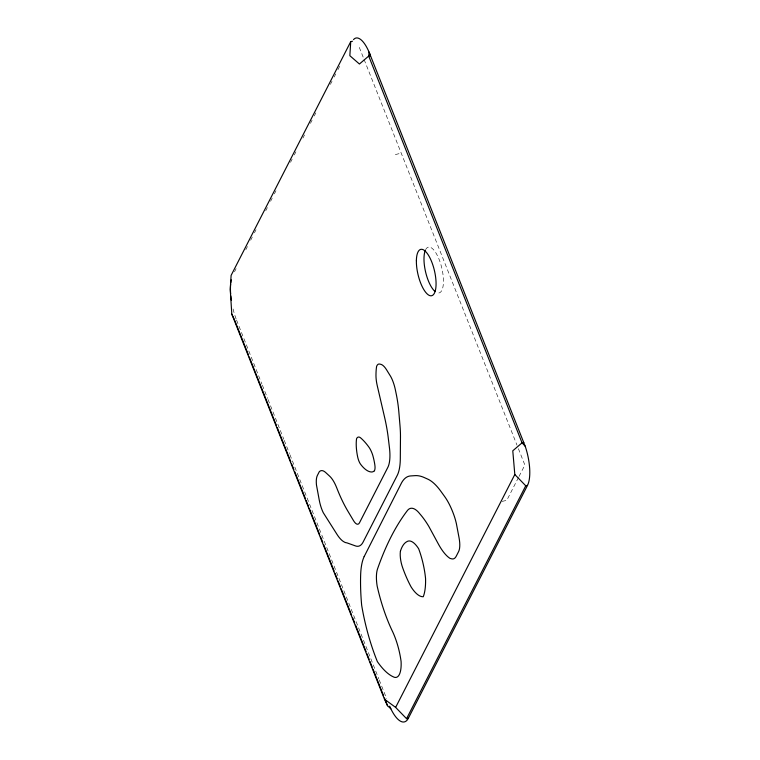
<?xml version="1.0" encoding="UTF-8"?>
<svg xmlns="http://www.w3.org/2000/svg" width="760" height="760" viewBox="0 0 760 760"><rect width="100%" height="100%" fill="white"/><g stroke="black" fill="none" stroke-linecap="round" stroke-linejoin="round"><path stroke-width="0.57" stroke-dasharray="3.8 2.85" d="M234.498 271.814L236.113 268.66M245.812 249.708L247.427 246.544M250.657 240.226L252.273 237.072M254.429 232.864L256.044 229.7M265.743 210.748L267.358 207.594M270.588 201.276L272.203 198.113M274.36 193.905L275.975 190.75M290.529 162.317L292.144 159.163M294.3 154.954L295.916 151.791M302.917 138.101L304.532 134.947M310.46 123.367L312.075 120.203M314.231 115.995L315.846 112.831M330.391 84.407L332.015 81.254M334.162 77.035L335.787 73.881M337.934 69.673L340.632 64.401M518.491 477.479L506.806 500.317L501.885 501.467M519.023 476.434L524.875 465.015L517.446 446.281M395.333 154.555L401.233 153.178M359.299 47.386L363.669 58.406M364.106 59.508L517.009 445.18M236.541 320.055L261.924 384.075M262.361 385.187L267.615 398.43M268.052 399.532L283.812 439.27M284.249 440.373L289.503 453.625M289.94 454.727L378.784 678.813M379.221 679.924L386.659 698.687M236.103 318.953L234.736 314.944A34.779 12.341 76.8 0 1 232.74 307.601M425.628 249.669A23.503 8.331 76.8 0 1 441.57 267.073A23.503 8.331 76.8 0 1 436.411 292.457"/><path stroke-width="1.14" d="M352.488 41.239L350.731 41.657L349.847 55.699L359.433 64.02L368.714 56.059L370.471 55.642L369.056 52.079A30.067 10.668 76.8 0 0 353.523 39.634M350.731 41.657L231.116 275.386L230.242 289.437L231.809 314.165L384.474 699.209L387.524 705.726L390.868 708.842A34 12.065 76.8 0 0 408.329 718.276L527.506 485.383A32.604 11.561 76.8 0 0 525.207 446.243L369.056 52.079L368.714 56.059L522.053 442.833L525.207 446.243M408.329 718.276L406.572 718.684L395.637 707.399L514.814 474.506L512.781 450.803L522.053 442.833L523.811 442.424M406.572 718.684L525.749 485.792L527.506 485.383M384.474 699.209L395.637 707.399M514.814 474.506L525.749 485.792M231.809 314.165L234.346 319.361M389.68 706.192L390.868 708.842M234.783 320.463L248.358 354.683M249.233 356.896L276.365 425.334M277.238 427.538L290.805 461.766M291.678 463.97L293.873 469.49M294.747 471.694L305.254 498.189M306.128 500.403L308.313 505.922M309.187 508.126L319.694 534.622M320.568 536.826L322.753 542.346M323.627 544.559L334.134 571.045M335.008 573.258L337.202 578.778M338.077 580.982L340.262 586.501M341.135 588.706L351.642 615.201M352.516 617.414L354.702 622.934M355.575 625.138L366.082 651.633M366.956 653.837L369.151 659.357M370.025 661.57L372.21 667.09M373.084 669.294L383.591 695.789M384.465 697.994L387.524 705.726M231.325 300.133A34.779 12.341 76.8 0 1 230.812 295.953M230.631 293.911A34.779 12.341 76.8 0 1 230.65 283.974M230.764 282.872A34.779 12.341 76.8 0 1 231.258 279.832M434.967 291.441A23.503 8.331 76.8 0 1 425.609 272.033A23.503 8.331 76.8 0 1 425.296 250.41M400.472 437.028L400.311 458.527A43.861 15.552 76.8 0 1 397.233 475.389L363.099 542.089A38.285 13.585 76.8 0 1 355.509 545.927L346.845 542.83A36.062 12.787 76.8 0 1 344.508 542.156L342.883 541.149A36.062 12.787 76.8 0 1 337.041 534.432L323.266 512.696A19.503 6.916 76.8 0 1 319.266 500.166L316.454 484.909A15.314 5.434 76.8 0 1 317.347 475.522L319.295 471.713A24.795 8.797 76.8 0 1 325.641 472.492L329.726 476.244A25.479 9.034 76.8 0 1 336.68 487.711L337.867 490.703A84.36 29.925 76.8 0 0 347.909 511.214L353.59 520.742A13.12 4.655 76.8 0 0 359.48 522.794L387.818 467.409A30.105 10.678 76.8 0 0 389.367 447.079L388.123 436.772A72.646 25.764 76.8 0 0 384.626 417.459L377.245 385.643A18.971 6.726 76.8 0 1 375.972 375.858L375.991 374.11A42.075 14.925 76.8 0 1 376.608 366.367A15.475 5.491 76.8 0 1 379.553 364.059L380.589 364.258A22.543 7.999 76.8 0 1 386.602 369.863L389.709 374.917A18.383 6.517 76.8 0 1 392.274 379.753L392.74 380.893A20.833 7.391 76.8 0 1 395.38 389.88L396.15 393.585A59.289 21.033 76.8 0 1 398.829 411.834L400.026 425.98A60.097 21.318 76.8 0 1 400.472 437.028M400.425 551.19L400.368 551.561A15.817 5.605 76.8 0 0 402.638 567.682A66.367 23.541 76.8 0 0 411.122 586.957A41.667 14.782 76.8 0 0 423.263 596.723A43.88 15.561 76.8 0 0 425.552 578.445A44.289 15.704 76.8 0 0 418.665 548.777A33.098 11.742 76.8 0 0 406.828 541.7A55.471 19.674 76.8 0 0 400.9 549.774L400.425 551.19M364.173 556.567L363.736 557.545A55.518 19.694 76.8 0 0 360.639 575.111A126.445 44.849 76.8 0 0 361.655 605.207A100.975 35.815 76.8 0 0 377.378 661.646A83.334 29.554 76.8 0 0 393.252 676.799A26.248 9.31 76.8 0 0 401.09 661.475A40.185 14.25 76.8 0 0 392.863 632.197A85.51 30.324 76.8 0 1 377.15 586.036A24.671 8.75 76.8 0 1 377.549 568.869A573.771 203.509 76.8 0 1 407.379 510.578A36.09 12.806 76.8 0 1 415.216 509.428L416.366 510.245A36.09 12.806 76.8 0 1 419.862 513.893A85.12 30.191 76.8 0 1 428.839 526.433L438.349 543.98A50.711 17.983 76.8 0 0 450.024 558.391L451.649 558.828A24.71 8.768 76.8 0 0 456.219 556.244L458.641 551.513A16.397 5.814 76.8 0 0 459.087 537.957L456.399 523.744A28.262 10.023 76.8 0 0 454.394 516.486L453.587 514.188A44.08 15.637 76.8 0 0 444.676 496.575L440.781 491.188A72.637 25.764 76.8 0 0 427.747 479.123L424.147 477.508A118.474 42.018 76.8 0 0 414.979 475.646L410.609 475.94A69.037 24.481 76.8 0 0 400.805 484.329L364.173 556.567M374.395 470.772L373.996 471.152A30.647 10.868 76.8 0 1 370.585 471.884A47.072 16.691 76.8 0 1 360.848 464.588A9.433 3.344 76.8 0 1 358.017 458.403L357.647 456.874A26.762 9.49 76.8 0 1 356.563 438.71A14.24 5.054 76.8 0 1 357.361 437.579L357.675 437.342A14.24 5.054 76.8 0 1 358.72 437.048L359.1 437.085A14.24 5.054 76.8 0 1 360.724 437.969A78.945 27.996 76.8 0 1 368.904 447.127A16.216 5.747 76.8 0 1 372.723 455.154A27.569 9.775 76.8 0 1 374.841 464.901A7.828 2.774 76.8 0 1 374.395 470.772M416.375 260.613A23.797 8.436 76.8 0 0 430.806 295.801A23.797 8.436 76.8 0 0 431.471 261.26A23.797 8.436 76.8 0 0 416.375 260.613"/></g></svg>
